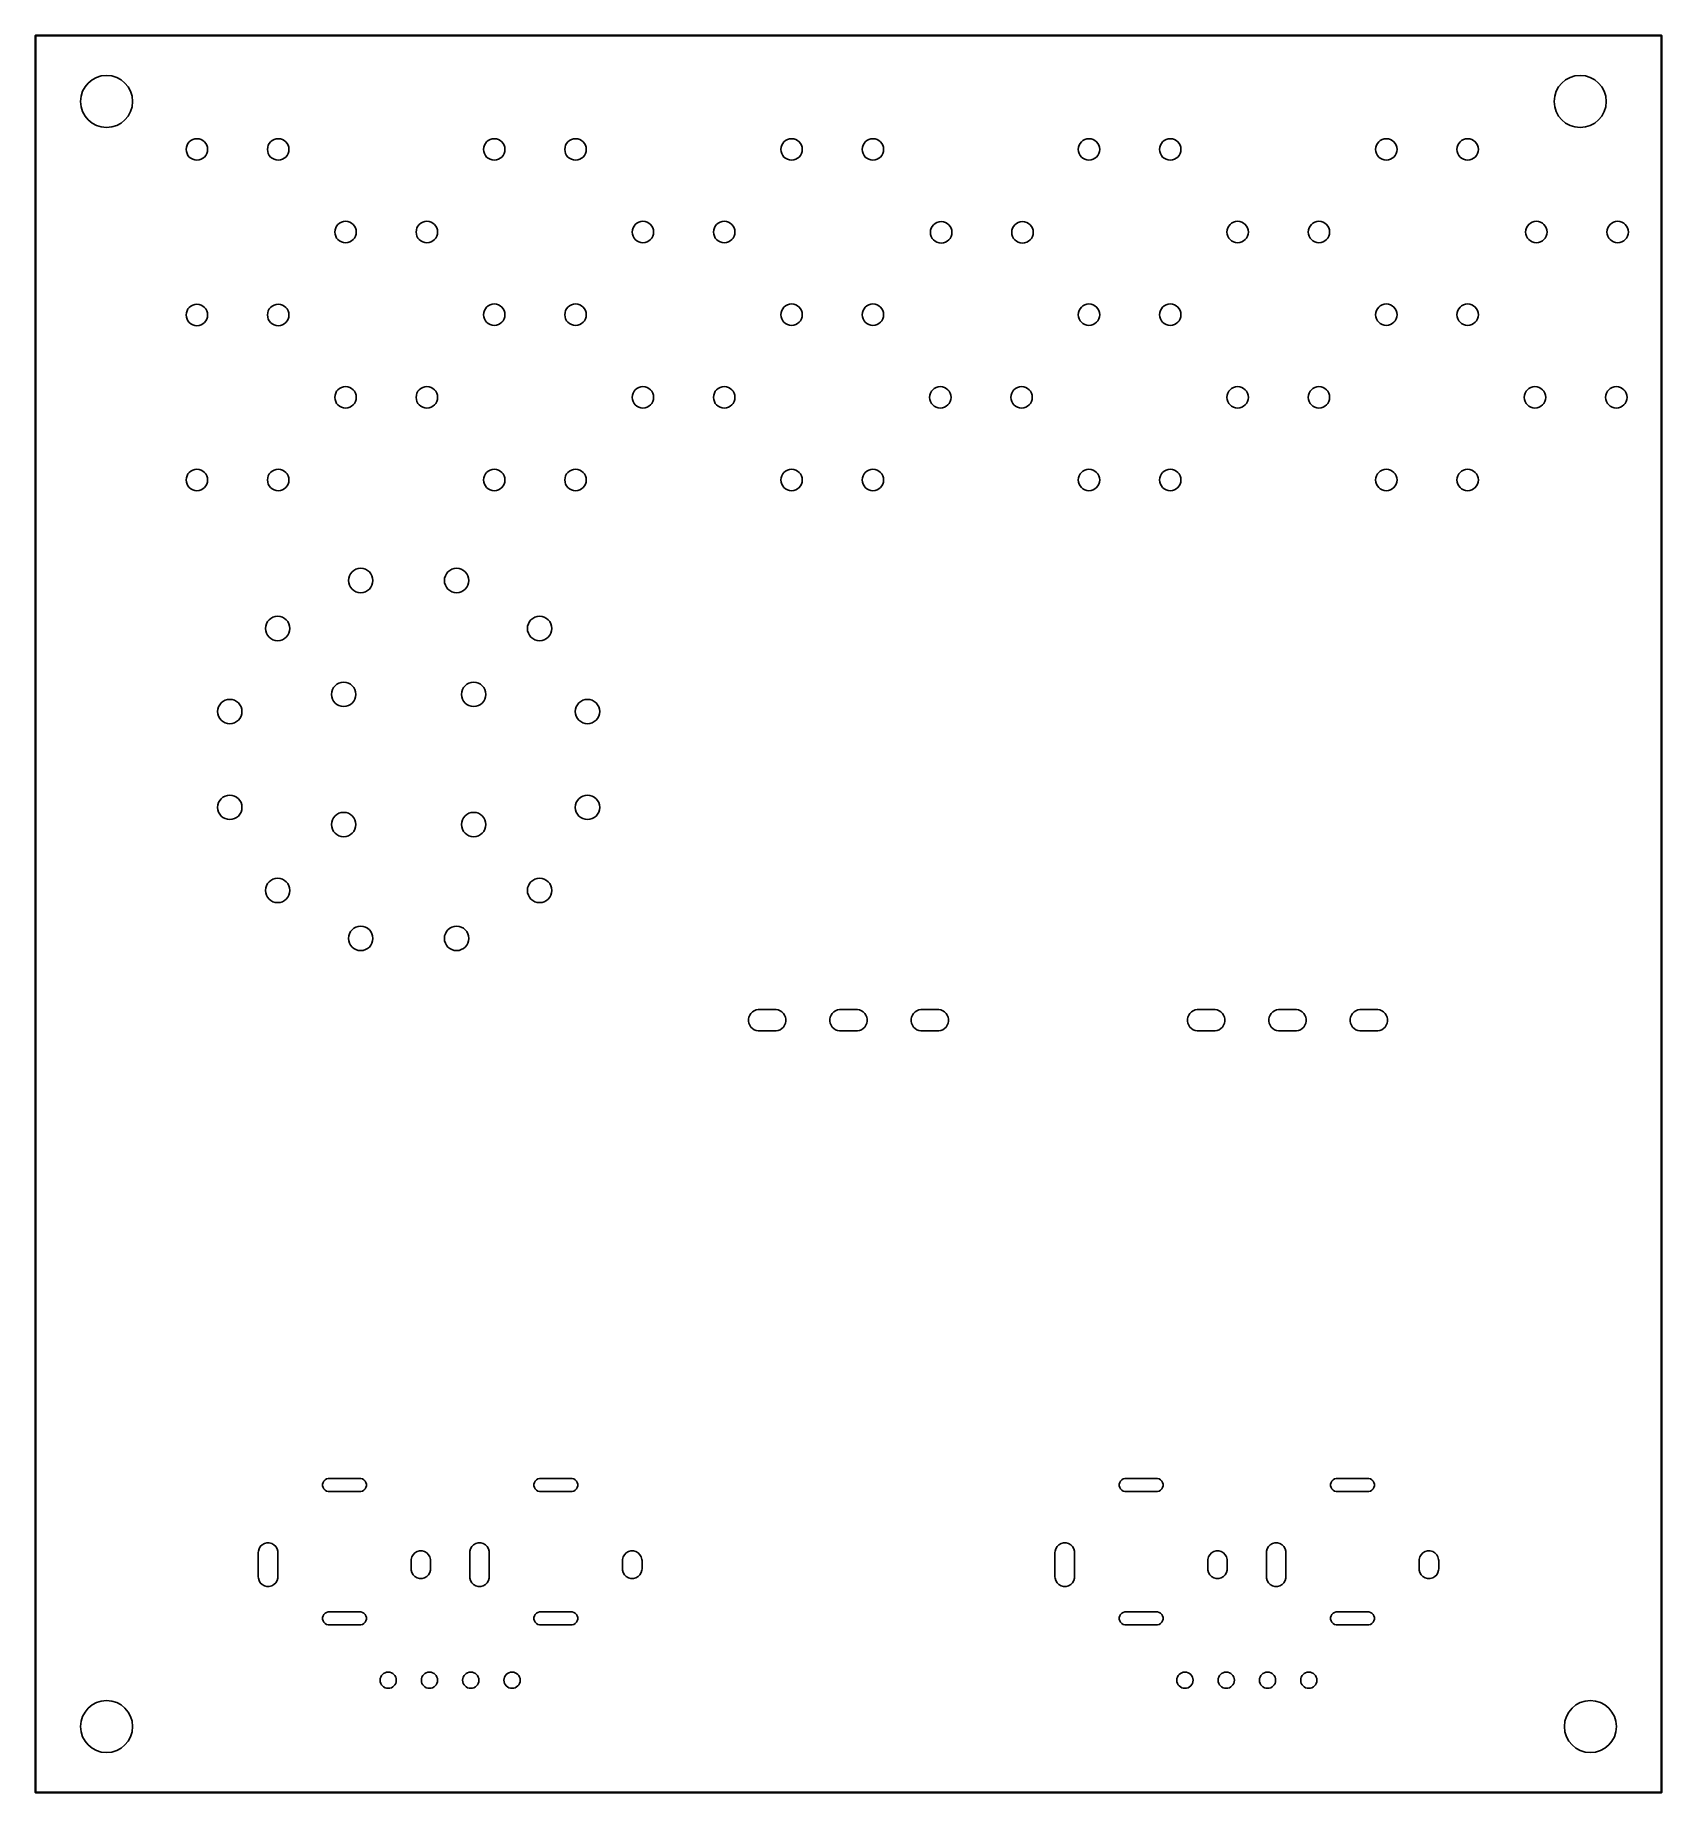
# Model space of a CAD drawing. Extents: x 0 to 3.94, y 0 to 4.25.
import ezdxf

# ---------------------------------------------------------------- set-up
doc = ezdxf.new("R2010")
doc.units = 0
doc.header["$MEASUREMENT"] = 0
doc.layers.add('BLACK', color=7, linetype='CONTINUOUS')

msp = doc.modelspace()

# ---------------------------------------------------------------- linework, layer by layer
at = {"layer": 'BLACK', "linetype": 'CONTINUOUS'}
for p, q in [((-0.001, 4.252), (-0.0009, 4.2523)), ((-0.001, 0), (-0.001, 4.252)), ((-0.0009, 4.2523), (-0.0004, 4.2529)), ((-0.0004, 4.2529), (0, 4.253)), ((0, 4.253), (3.937, 4.253)), ((0.001, 4.251), (0.001, 0.001)), ((3.936, 4.251), (0.001, 4.251)), ((3.936, 0.001), (3.936, 4.251)), ((3.937, 4.253), (3.9374, 4.2529)), ((3.9374, 4.2529), (3.9379, 4.2523)), ((3.9379, 4.2523), (3.938, 4.252)), ((3.938, 4.252), (3.938, 0)), ((1.7265, 1.8715), (1.7275, 1.8765)), ((1.7275, 1.8765), (1.7294, 1.8812)), ((1.7294, 1.8812), (1.7323, 1.8855)), ((1.7323, 1.8855), (1.7359, 1.8891)), ((1.7359, 1.8891), (1.7401, 1.8919)), ((1.7401, 1.8919), (1.7448, 1.8939)), ((1.7448, 1.8939), (1.7498, 1.8949)), ((1.7498, 1.8949), (1.7524, 1.895)), ((1.7524, 1.895), (1.7909, 1.895)), ((1.7909, 1.895), (1.7935, 1.8949)), ((1.7935, 1.8949), (1.7985, 1.8939)), ((1.7985, 1.8939), (1.8032, 1.8919)), ((1.8032, 1.8919), (1.8074, 1.8891)), ((1.8074, 1.8891), (1.811, 1.8855)), ((1.811, 1.8855), (1.8139, 1.8812)), ((1.8139, 1.8812), (1.8158, 1.8765)), ((1.8158, 1.8765), (1.8168, 1.8715)), ((1.9234, 1.8715), (1.9243, 1.8765)), ((1.9243, 1.8765), (1.9263, 1.8812)), ((1.9263, 1.8812), (1.9291, 1.8855)), ((1.9291, 1.8855), (1.9327, 1.8891)), ((1.9327, 1.8891), (1.937, 1.8919)), ((1.937, 1.8919), (1.9417, 1.8939)), ((1.9417, 1.8939), (1.9467, 1.8949)), ((1.9467, 1.8949), (1.9492, 1.895)), ((1.9492, 1.895), (1.9878, 1.895)), ((1.9878, 1.895), (1.9903, 1.8949)), ((1.9903, 1.8949), (1.9953, 1.8939)), ((1.9953, 1.8939), (2, 1.8919)), ((2, 1.8919), (2.0043, 1.8891)), ((2.0043, 1.8891), (2.0079, 1.8855)), ((2.0079, 1.8855), (2.0107, 1.8812)), ((2.0107, 1.8812), (2.0127, 1.8765)), ((2.0127, 1.8765), (2.0137, 1.8715)), ((2.1202, 1.8715), (2.1212, 1.8765)), ((2.1212, 1.8765), (2.1231, 1.8812)), ((2.1231, 1.8812), (2.126, 1.8855)), ((2.126, 1.8855), (2.1296, 1.8891)), ((2.1296, 1.8891), (2.1338, 1.8919)), ((2.1338, 1.8919), (2.1385, 1.8939)), ((2.1385, 1.8939), (2.1435, 1.8949)), ((2.1435, 1.8949), (2.1461, 1.895)), ((2.1461, 1.895), (2.1846, 1.895)), ((2.1846, 1.895), (2.1872, 1.8949)), ((2.1872, 1.8949), (2.1922, 1.8939)), ((2.1922, 1.8939), (2.1969, 1.8919)), ((2.1969, 1.8919), (2.2011, 1.8891)), ((2.2011, 1.8891), (2.2047, 1.8855)), ((2.2047, 1.8855), (2.2076, 1.8812)), ((2.2076, 1.8812), (2.2095, 1.8765)), ((2.2095, 1.8765), (2.2105, 1.8715)), ((2.7895, 1.8715), (2.7905, 1.8765)), ((2.7905, 1.8765), (2.7924, 1.8812)), ((2.7924, 1.8812), (2.7953, 1.8855)), ((2.7953, 1.8855), (2.7989, 1.8891)), ((2.7989, 1.8891), (2.8031, 1.8919)), ((2.8031, 1.8919), (2.8078, 1.8939)), ((2.8078, 1.8939), (2.8128, 1.8949)), ((2.8128, 1.8949), (2.8154, 1.895)), ((2.8154, 1.895), (2.8539, 1.895)), ((2.8539, 1.895), (2.8565, 1.8949)), ((2.8565, 1.8949), (2.8615, 1.8939)), ((2.8615, 1.8939), (2.8662, 1.8919)), ((2.8662, 1.8919), (2.8704, 1.8891)), ((2.8704, 1.8891), (2.874, 1.8855)), ((2.874, 1.8855), (2.8769, 1.8812)), ((2.8769, 1.8812), (2.8788, 1.8765)), ((2.8788, 1.8765), (2.8798, 1.8715)), ((2.9863, 1.8715), (2.9873, 1.8765)), ((2.9873, 1.8765), (2.9893, 1.8812)), ((2.9893, 1.8812), (2.9921, 1.8855)), ((2.9921, 1.8855), (2.9957, 1.8891)), ((2.9957, 1.8891), (3, 1.8919)), ((3, 1.8919), (3.0047, 1.8939)), ((3.0047, 1.8939), (3.0097, 1.8949)), ((3.0097, 1.8949), (3.0122, 1.895)), ((3.0122, 1.895), (3.0508, 1.895)), ((3.0508, 1.895), (3.0533, 1.8949)), ((3.0533, 1.8949), (3.0583, 1.8939)), ((3.0583, 1.8939), (3.063, 1.8919)), ((3.063, 1.8919), (3.0673, 1.8891)), ((3.0673, 1.8891), (3.0709, 1.8855)), ((3.0709, 1.8855), (3.0737, 1.8812)), ((3.0737, 1.8812), (3.0757, 1.8765)), ((3.0757, 1.8765), (3.0766, 1.8715)), ((3.1832, 1.8715), (3.1842, 1.8765)), ((3.1842, 1.8765), (3.1861, 1.8812)), ((3.1861, 1.8812), (3.189, 1.8855)), ((3.189, 1.8855), (3.1926, 1.8891)), ((3.1926, 1.8891), (3.1968, 1.8919)), ((3.1968, 1.8919), (3.2015, 1.8939)), ((3.2015, 1.8939), (3.2065, 1.8949)), ((3.2065, 1.8949), (3.2091, 1.895)), ((3.2091, 1.895), (3.2476, 1.895)), ((3.2476, 1.895), (3.2502, 1.8949)), ((3.2502, 1.8949), (3.2552, 1.8939)), ((3.2552, 1.8939), (3.2599, 1.8919)), ((3.2599, 1.8919), (3.2641, 1.8891)), ((3.2641, 1.8891), (3.2677, 1.8855)), ((3.2677, 1.8855), (3.2706, 1.8812)), ((3.2706, 1.8812), (3.2725, 1.8765)), ((3.2725, 1.8765), (3.2735, 1.8715)), ((1.7265, 1.8664), (1.7265, 1.8715)), ((1.7275, 1.8614), (1.7265, 1.8664)), ((1.7294, 1.8567), (1.7275, 1.8614)), ((1.7323, 1.8525), (1.7294, 1.8567)), ((1.7359, 1.8489), (1.7323, 1.8525)), ((1.7401, 1.846), (1.7359, 1.8489)), ((1.7448, 1.8441), (1.7401, 1.846)), ((1.7498, 1.8431), (1.7448, 1.8441)), ((1.7524, 1.843), (1.7498, 1.8431)), ((1.7909, 1.843), (1.7524, 1.843)), ((1.7935, 1.8431), (1.7909, 1.843)), ((1.7985, 1.8441), (1.7935, 1.8431)), ((1.8032, 1.846), (1.7985, 1.8441)), ((1.8074, 1.8489), (1.8032, 1.846)), ((1.811, 1.8525), (1.8074, 1.8489)), ((1.8139, 1.8567), (1.811, 1.8525)), ((1.8158, 1.8614), (1.8139, 1.8567)), ((1.8168, 1.8664), (1.8158, 1.8614)), ((1.8168, 1.8715), (1.8168, 1.8664)), ((1.9234, 1.8664), (1.9234, 1.8715)), ((1.9243, 1.8614), (1.9234, 1.8664)), ((1.9263, 1.8567), (1.9243, 1.8614)), ((1.9291, 1.8525), (1.9263, 1.8567)), ((1.9327, 1.8489), (1.9291, 1.8525)), ((1.937, 1.846), (1.9327, 1.8489)), ((1.9417, 1.8441), (1.937, 1.846)), ((1.9467, 1.8431), (1.9417, 1.8441)), ((1.9492, 1.843), (1.9467, 1.8431)), ((1.9878, 1.843), (1.9492, 1.843)), ((1.9903, 1.8431), (1.9878, 1.843)), ((1.9953, 1.8441), (1.9903, 1.8431)), ((2, 1.846), (1.9953, 1.8441)), ((2.0043, 1.8489), (2, 1.846)), ((2.0079, 1.8525), (2.0043, 1.8489)), ((2.0107, 1.8567), (2.0079, 1.8525)), ((2.0127, 1.8614), (2.0107, 1.8567)), ((2.0137, 1.8664), (2.0127, 1.8614)), ((2.0137, 1.8715), (2.0137, 1.8664)), ((2.1202, 1.8664), (2.1202, 1.8715)), ((2.1212, 1.8614), (2.1202, 1.8664)), ((2.1231, 1.8567), (2.1212, 1.8614)), ((2.126, 1.8525), (2.1231, 1.8567)), ((2.1296, 1.8489), (2.126, 1.8525)), ((2.1338, 1.846), (2.1296, 1.8489)), ((2.1385, 1.8441), (2.1338, 1.846)), ((2.1435, 1.8431), (2.1385, 1.8441)), ((2.1461, 1.843), (2.1435, 1.8431)), ((2.1846, 1.843), (2.1461, 1.843)), ((2.1872, 1.8431), (2.1846, 1.843)), ((2.1922, 1.8441), (2.1872, 1.8431)), ((2.1969, 1.846), (2.1922, 1.8441)), ((2.2011, 1.8489), (2.1969, 1.846)), ((2.2047, 1.8525), (2.2011, 1.8489)), ((2.2076, 1.8567), (2.2047, 1.8525)), ((2.2095, 1.8614), (2.2076, 1.8567)), ((2.2105, 1.8664), (2.2095, 1.8614)), ((2.2105, 1.8715), (2.2105, 1.8664)), ((2.7895, 1.8664), (2.7895, 1.8715)), ((2.7905, 1.8614), (2.7895, 1.8664)), ((2.7924, 1.8567), (2.7905, 1.8614)), ((2.7953, 1.8525), (2.7924, 1.8567)), ((2.7989, 1.8489), (2.7953, 1.8525)), ((2.8031, 1.846), (2.7989, 1.8489)), ((2.8078, 1.8441), (2.8031, 1.846)), ((2.8128, 1.8431), (2.8078, 1.8441)), ((2.8154, 1.843), (2.8128, 1.8431)), ((2.8539, 1.843), (2.8154, 1.843)), ((2.8565, 1.8431), (2.8539, 1.843)), ((2.8615, 1.8441), (2.8565, 1.8431)), ((2.8662, 1.846), (2.8615, 1.8441)), ((2.8704, 1.8489), (2.8662, 1.846)), ((2.874, 1.8525), (2.8704, 1.8489)), ((2.8769, 1.8567), (2.874, 1.8525)), ((2.8788, 1.8614), (2.8769, 1.8567)), ((2.8798, 1.8664), (2.8788, 1.8614)), ((2.8798, 1.8715), (2.8798, 1.8664)), ((2.9863, 1.8664), (2.9863, 1.8715)), ((2.9873, 1.8614), (2.9863, 1.8664)), ((2.9893, 1.8567), (2.9873, 1.8614)), ((2.9921, 1.8525), (2.9893, 1.8567)), ((2.9957, 1.8489), (2.9921, 1.8525)), ((3, 1.846), (2.9957, 1.8489)), ((3.0047, 1.8441), (3, 1.846)), ((3.0097, 1.8431), (3.0047, 1.8441)), ((3.0122, 1.843), (3.0097, 1.8431)), ((3.0508, 1.843), (3.0122, 1.843)), ((3.0533, 1.8431), (3.0508, 1.843)), ((3.0583, 1.8441), (3.0533, 1.8431)), ((3.063, 1.846), (3.0583, 1.8441)), ((3.0673, 1.8489), (3.063, 1.846)), ((3.0709, 1.8525), (3.0673, 1.8489)), ((3.0737, 1.8567), (3.0709, 1.8525)), ((3.0757, 1.8614), (3.0737, 1.8567)), ((3.0766, 1.8664), (3.0757, 1.8614)), ((3.0766, 1.8715), (3.0766, 1.8664)), ((3.1832, 1.8664), (3.1832, 1.8715)), ((3.1842, 1.8614), (3.1832, 1.8664)), ((3.1861, 1.8567), (3.1842, 1.8614)), ((3.189, 1.8525), (3.1861, 1.8567)), ((3.1926, 1.8489), (3.189, 1.8525)), ((3.1968, 1.846), (3.1926, 1.8489)), ((3.2015, 1.8441), (3.1968, 1.846)), ((3.2065, 1.8431), (3.2015, 1.8441)), ((3.2091, 1.843), (3.2065, 1.8431)), ((3.2476, 1.843), (3.2091, 1.843)), ((3.2502, 1.8431), (3.2476, 1.843)), ((3.2552, 1.8441), (3.2502, 1.8431)), ((3.2599, 1.846), (3.2552, 1.8441)), ((3.2641, 1.8489), (3.2599, 1.846)), ((3.2677, 1.8525), (3.2641, 1.8489)), ((3.2706, 1.8567), (3.2677, 1.8525)), ((3.2725, 1.8614), (3.2706, 1.8567)), ((3.2735, 1.8664), (3.2725, 1.8614)), ((3.2735, 1.8715), (3.2735, 1.8664)), ((0.695, 0.7461), (0.6961, 0.7501)), ((0.695, 0.742), (0.695, 0.7461)), ((0.6961, 0.7381), (0.695, 0.742)), ((0.6961, 0.7501), (0.6981, 0.7537)), ((0.6981, 0.7345), (0.6961, 0.7381)), ((0.6981, 0.7537), (0.701, 0.7566)), ((0.701, 0.7316), (0.6981, 0.7345)), ((0.701, 0.7566), (0.7046, 0.7586)), ((0.7046, 0.7295), (0.701, 0.7316)), ((0.7046, 0.7586), (0.7086, 0.7597)), ((0.7086, 0.7285), (0.7046, 0.7295)), ((0.7086, 0.7597), (0.7106, 0.7598)), ((0.7106, 0.7283), (0.7086, 0.7285)), ((0.7106, 0.7598), (0.7854, 0.7598)), ((0.7854, 0.7283), (0.7106, 0.7283)), ((0.7854, 0.7598), (0.7875, 0.7597)), ((0.7875, 0.7285), (0.7854, 0.7283)), ((0.7875, 0.7597), (0.7915, 0.7586)), ((0.7915, 0.7295), (0.7875, 0.7285)), ((0.7915, 0.7586), (0.795, 0.7566)), ((0.795, 0.7316), (0.7915, 0.7295)), ((0.795, 0.7566), (0.7979, 0.7537)), ((0.7979, 0.7345), (0.795, 0.7316)), ((0.7979, 0.7537), (0.8, 0.7501)), ((0.8, 0.7381), (0.7979, 0.7345)), ((0.8, 0.7501), (0.801, 0.7461)), ((0.801, 0.742), (0.8, 0.7381)), ((0.801, 0.7461), (0.801, 0.742)), ((1.2068, 0.7461), (1.2079, 0.7501)), ((1.2068, 0.742), (1.2068, 0.7461)), ((1.2079, 0.7381), (1.2068, 0.742)), ((1.2079, 0.7501), (1.2099, 0.7537)), ((1.2099, 0.7345), (1.2079, 0.7381)), ((1.2099, 0.7537), (1.2129, 0.7566)), ((1.2129, 0.7316), (1.2099, 0.7345)), ((1.2129, 0.7566), (1.2164, 0.7586)), ((1.2164, 0.7295), (1.2129, 0.7316)), ((1.2164, 0.7586), (1.2204, 0.7597)), ((1.2204, 0.7285), (1.2164, 0.7295)), ((1.2204, 0.7597), (1.2224, 0.7598)), ((1.2224, 0.7283), (1.2204, 0.7285)), ((1.2224, 0.7598), (1.2972, 0.7598)), ((1.2972, 0.7283), (1.2224, 0.7283)), ((1.2972, 0.7598), (1.2993, 0.7597)), ((1.2993, 0.7285), (1.2972, 0.7283)), ((1.2993, 0.7597), (1.3033, 0.7586)), ((1.3033, 0.7295), (1.2993, 0.7285)), ((1.3033, 0.7586), (1.3068, 0.7566)), ((1.3068, 0.7316), (1.3033, 0.7295)), ((1.3068, 0.7566), (1.3097, 0.7537)), ((1.3097, 0.7345), (1.3068, 0.7316)), ((1.3097, 0.7537), (1.3118, 0.7501)), ((1.3118, 0.7381), (1.3097, 0.7345)), ((1.3118, 0.7501), (1.3129, 0.7461)), ((1.3129, 0.742), (1.3118, 0.7381)), ((1.3129, 0.7461), (1.3129, 0.742)), ((2.6242, 0.7461), (2.6252, 0.7501)), ((2.6242, 0.742), (2.6242, 0.7461)), ((2.6252, 0.7381), (2.6242, 0.742)), ((2.6252, 0.7501), (2.6273, 0.7537)), ((2.6273, 0.7345), (2.6252, 0.7381)), ((2.6273, 0.7537), (2.6302, 0.7566)), ((2.6302, 0.7316), (2.6273, 0.7345)), ((2.6302, 0.7566), (2.6337, 0.7586)), ((2.6337, 0.7295), (2.6302, 0.7316)), ((2.6337, 0.7586), (2.6377, 0.7597)), ((2.6377, 0.7285), (2.6337, 0.7295)), ((2.6377, 0.7597), (2.6398, 0.7598)), ((2.6398, 0.7283), (2.6377, 0.7285)), ((2.6398, 0.7598), (2.7146, 0.7598)), ((2.7146, 0.7283), (2.6398, 0.7283)), ((2.7146, 0.7598), (2.7166, 0.7597)), ((2.7166, 0.7285), (2.7146, 0.7283)), ((2.7166, 0.7597), (2.7206, 0.7586)), ((2.7206, 0.7295), (2.7166, 0.7285)), ((2.7206, 0.7586), (2.7242, 0.7566)), ((2.7242, 0.7316), (2.7206, 0.7295)), ((2.7242, 0.7566), (2.7271, 0.7537)), ((2.7271, 0.7345), (2.7242, 0.7316)), ((2.7271, 0.7537), (2.7291, 0.7501)), ((2.7291, 0.7381), (2.7271, 0.7345)), ((2.7291, 0.7501), (2.7302, 0.7461)), ((2.7302, 0.742), (2.7291, 0.7381)), ((2.7302, 0.7461), (2.7302, 0.742)), ((3.136, 0.7461), (3.137, 0.7501)), ((3.136, 0.742), (3.136, 0.7461)), ((3.137, 0.7381), (3.136, 0.742)), ((3.137, 0.7501), (3.1391, 0.7537)), ((3.1391, 0.7345), (3.137, 0.7381)), ((3.1391, 0.7537), (3.142, 0.7566)), ((3.142, 0.7316), (3.1391, 0.7345)), ((3.142, 0.7566), (3.1455, 0.7586)), ((3.1455, 0.7295), (3.142, 0.7316)), ((3.1455, 0.7586), (3.1495, 0.7597)), ((3.1495, 0.7285), (3.1455, 0.7295)), ((3.1495, 0.7597), (3.1516, 0.7598)), ((3.1516, 0.7283), (3.1495, 0.7285)), ((3.1516, 0.7598), (3.2264, 0.7598)), ((3.2264, 0.7283), (3.1516, 0.7283)), ((3.2264, 0.7598), (3.2284, 0.7597)), ((3.2284, 0.7285), (3.2264, 0.7283)), ((3.2284, 0.7597), (3.2324, 0.7586)), ((3.2324, 0.7295), (3.2284, 0.7285)), ((3.2324, 0.7586), (3.236, 0.7566)), ((3.236, 0.7316), (3.2324, 0.7295)), ((3.236, 0.7566), (3.2389, 0.7537)), ((3.2389, 0.7345), (3.236, 0.7316)), ((3.2389, 0.7537), (3.2409, 0.7501)), ((3.2409, 0.7381), (3.2389, 0.7345)), ((3.2409, 0.7501), (3.242, 0.7461)), ((3.242, 0.742), (3.2409, 0.7381)), ((3.242, 0.7461), (3.242, 0.742)), ((0.5443, 0.5951), (0.5486, 0.5994)), ((0.5486, 0.5994), (0.554, 0.6025)), ((0.554, 0.6025), (0.5599, 0.6041)), ((0.5599, 0.6041), (0.5661, 0.6041)), ((0.5661, 0.6041), (0.572, 0.6025)), ((0.572, 0.6025), (0.5774, 0.5994)), ((0.5774, 0.5994), (0.5817, 0.5951)), ((1.0561, 0.5951), (1.0604, 0.5994)), ((1.0604, 0.5994), (1.0658, 0.6025)), ((1.0658, 0.6025), (1.0717, 0.6041)), ((1.0717, 0.6041), (1.0779, 0.6041)), ((1.0779, 0.6041), (1.0838, 0.6025)), ((1.0838, 0.6025), (1.0892, 0.5994)), ((1.0892, 0.5994), (1.0935, 0.5951)), ((2.4734, 0.5951), (2.4777, 0.5994)), ((2.4777, 0.5994), (2.4831, 0.6025)), ((2.4831, 0.6025), (2.489, 0.6041)), ((2.489, 0.6041), (2.4952, 0.6041)), ((2.4952, 0.6041), (2.5012, 0.6025)), ((2.5012, 0.6025), (2.5065, 0.5994)), ((2.5065, 0.5994), (2.5109, 0.5951)), ((2.9852, 0.5951), (2.9896, 0.5994)), ((2.9896, 0.5994), (2.9949, 0.6025)), ((2.9949, 0.6025), (3.0009, 0.6041)), ((3.0009, 0.6041), (3.007, 0.6041)), ((3.007, 0.6041), (3.013, 0.6025)), ((3.013, 0.6025), (3.0183, 0.5994)), ((3.0183, 0.5994), (3.0227, 0.5951)), ((0.5394, 0.5807), (0.5396, 0.5838)), ((0.5394, 0.5217), (0.5394, 0.5807)), ((0.5396, 0.5838), (0.5412, 0.5897)), ((0.5412, 0.5897), (0.5443, 0.5951)), ((0.5817, 0.5951), (0.5848, 0.5897)), ((0.5848, 0.5897), (0.5864, 0.5838)), ((0.5864, 0.5838), (0.5866, 0.5807)), ((0.5866, 0.5807), (0.5866, 0.5217)), ((0.9094, 0.561), (0.9097, 0.5641)), ((0.9094, 0.5413), (0.9094, 0.561)), ((0.9097, 0.5641), (0.9112, 0.5701)), ((0.9112, 0.5701), (0.9143, 0.5754)), ((0.9143, 0.5754), (0.9187, 0.5798)), ((0.9187, 0.5798), (0.924, 0.5828)), ((0.924, 0.5828), (0.93, 0.5844)), ((0.93, 0.5844), (0.9362, 0.5844)), ((0.9362, 0.5844), (0.9421, 0.5828)), ((0.9421, 0.5828), (0.9475, 0.5798)), ((0.9475, 0.5798), (0.9518, 0.5754)), ((0.9518, 0.5754), (0.9549, 0.5701)), ((0.9549, 0.5701), (0.9565, 0.5641)), ((0.9565, 0.5641), (0.9567, 0.561)), ((0.9567, 0.561), (0.9567, 0.5413)), ((1.0512, 0.5807), (1.0514, 0.5838)), ((1.0512, 0.5217), (1.0512, 0.5807)), ((1.0514, 0.5838), (1.053, 0.5897)), ((1.053, 0.5897), (1.0561, 0.5951)), ((1.0935, 0.5951), (1.0966, 0.5897)), ((1.0966, 0.5897), (1.0982, 0.5838)), ((1.0982, 0.5838), (1.0984, 0.5807)), ((1.0984, 0.5807), (1.0984, 0.5217)), ((1.4213, 0.561), (1.4215, 0.5641)), ((1.4213, 0.5413), (1.4213, 0.561)), ((1.4215, 0.5641), (1.4231, 0.5701)), ((1.4231, 0.5701), (1.4261, 0.5754)), ((1.4261, 0.5754), (1.4305, 0.5798)), ((1.4305, 0.5798), (1.4358, 0.5828)), ((1.4358, 0.5828), (1.4418, 0.5844)), ((1.4418, 0.5844), (1.448, 0.5844)), ((1.448, 0.5844), (1.4539, 0.5828)), ((1.4539, 0.5828), (1.4593, 0.5798)), ((1.4593, 0.5798), (1.4636, 0.5754)), ((1.4636, 0.5754), (1.4667, 0.5701)), ((1.4667, 0.5701), (1.4683, 0.5641)), ((1.4683, 0.5641), (1.4685, 0.561)), ((1.4685, 0.561), (1.4685, 0.5413)), ((2.4685, 0.5807), (2.4687, 0.5838)), ((2.4685, 0.5217), (2.4685, 0.5807)), ((2.4687, 0.5838), (2.4703, 0.5897)), ((2.4703, 0.5897), (2.4734, 0.5951)), ((2.5109, 0.5951), (2.5139, 0.5897)), ((2.5139, 0.5897), (2.5155, 0.5838)), ((2.5155, 0.5838), (2.5157, 0.5807)), ((2.5157, 0.5807), (2.5157, 0.5217)), ((2.8386, 0.561), (2.8388, 0.5641)), ((2.8386, 0.5413), (2.8386, 0.561)), ((2.8388, 0.5641), (2.8404, 0.5701)), ((2.8404, 0.5701), (2.8435, 0.5754)), ((2.8435, 0.5754), (2.8478, 0.5798)), ((2.8478, 0.5798), (2.8532, 0.5828)), ((2.8532, 0.5828), (2.8591, 0.5844)), ((2.8591, 0.5844), (2.8653, 0.5844)), ((2.8653, 0.5844), (2.8712, 0.5828)), ((2.8712, 0.5828), (2.8766, 0.5798)), ((2.8766, 0.5798), (2.8809, 0.5754)), ((2.8809, 0.5754), (2.884, 0.5701)), ((2.884, 0.5701), (2.8856, 0.5641)), ((2.8856, 0.5641), (2.8858, 0.561)), ((2.8858, 0.561), (2.8858, 0.5413)), ((2.9803, 0.5807), (2.9805, 0.5838)), ((2.9803, 0.5217), (2.9803, 0.5807)), ((2.9805, 0.5838), (2.9821, 0.5897)), ((2.9821, 0.5897), (2.9852, 0.5951)), ((3.0227, 0.5951), (3.0258, 0.5897)), ((3.0258, 0.5897), (3.0274, 0.5838)), ((3.0274, 0.5838), (3.0276, 0.5807)), ((3.0276, 0.5807), (3.0276, 0.5217)), ((3.3504, 0.561), (3.3506, 0.5641)), ((3.3504, 0.5413), (3.3504, 0.561)), ((3.3506, 0.5641), (3.3522, 0.5701)), ((3.3522, 0.5701), (3.3553, 0.5754)), ((3.3553, 0.5754), (3.3596, 0.5798)), ((3.3596, 0.5798), (3.365, 0.5828)), ((3.365, 0.5828), (3.3709, 0.5844)), ((3.3709, 0.5844), (3.3771, 0.5844)), ((3.3771, 0.5844), (3.3831, 0.5828)), ((3.3831, 0.5828), (3.3884, 0.5798)), ((3.3884, 0.5798), (3.3928, 0.5754)), ((3.3928, 0.5754), (3.3958, 0.5701)), ((3.3958, 0.5701), (3.3974, 0.5641)), ((3.3974, 0.5641), (3.3976, 0.561)), ((3.3976, 0.561), (3.3976, 0.5413)), ((0.5396, 0.5186), (0.5394, 0.5217)), ((0.5412, 0.5126), (0.5396, 0.5186)), ((0.5443, 0.5073), (0.5412, 0.5126)), ((0.5848, 0.5126), (0.5817, 0.5073)), ((0.5864, 0.5186), (0.5848, 0.5126)), ((0.5866, 0.5217), (0.5864, 0.5186)), ((0.9097, 0.5383), (0.9094, 0.5413)), ((0.9112, 0.5323), (0.9097, 0.5383)), ((0.9143, 0.527), (0.9112, 0.5323)), ((0.9187, 0.5226), (0.9143, 0.527)), ((0.924, 0.5195), (0.9187, 0.5226)), ((0.93, 0.5179), (0.924, 0.5195)), ((0.9362, 0.5179), (0.93, 0.5179)), ((0.9421, 0.5195), (0.9362, 0.5179)), ((0.9475, 0.5226), (0.9421, 0.5195)), ((0.9518, 0.527), (0.9475, 0.5226)), ((0.9549, 0.5323), (0.9518, 0.527)), ((0.9565, 0.5383), (0.9549, 0.5323)), ((0.9567, 0.5413), (0.9565, 0.5383)), ((1.0514, 0.5186), (1.0512, 0.5217)), ((1.053, 0.5126), (1.0514, 0.5186)), ((1.0561, 0.5073), (1.053, 0.5126)), ((1.0966, 0.5126), (1.0935, 0.5073)), ((1.0982, 0.5186), (1.0966, 0.5126)), ((1.0984, 0.5217), (1.0982, 0.5186)), ((1.4215, 0.5383), (1.4213, 0.5413)), ((1.4231, 0.5323), (1.4215, 0.5383)), ((1.4261, 0.527), (1.4231, 0.5323)), ((1.4305, 0.5226), (1.4261, 0.527)), ((1.4358, 0.5195), (1.4305, 0.5226)), ((1.4418, 0.5179), (1.4358, 0.5195)), ((1.448, 0.5179), (1.4418, 0.5179)), ((1.4539, 0.5195), (1.448, 0.5179)), ((1.4593, 0.5226), (1.4539, 0.5195)), ((1.4636, 0.527), (1.4593, 0.5226)), ((1.4667, 0.5323), (1.4636, 0.527)), ((1.4683, 0.5383), (1.4667, 0.5323)), ((1.4685, 0.5413), (1.4683, 0.5383)), ((2.4687, 0.5186), (2.4685, 0.5217)), ((2.4703, 0.5126), (2.4687, 0.5186)), ((2.4734, 0.5073), (2.4703, 0.5126)), ((2.5139, 0.5126), (2.5109, 0.5073)), ((2.5155, 0.5186), (2.5139, 0.5126)), ((2.5157, 0.5217), (2.5155, 0.5186)), ((2.8388, 0.5383), (2.8386, 0.5413)), ((2.8404, 0.5323), (2.8388, 0.5383)), ((2.8435, 0.527), (2.8404, 0.5323)), ((2.8478, 0.5226), (2.8435, 0.527)), ((2.8532, 0.5195), (2.8478, 0.5226)), ((2.8591, 0.5179), (2.8532, 0.5195)), ((2.8653, 0.5179), (2.8591, 0.5179)), ((2.8712, 0.5195), (2.8653, 0.5179)), ((2.8766, 0.5226), (2.8712, 0.5195)), ((2.8809, 0.527), (2.8766, 0.5226)), ((2.884, 0.5323), (2.8809, 0.527)), ((2.8856, 0.5383), (2.884, 0.5323)), ((2.8858, 0.5413), (2.8856, 0.5383)), ((2.9805, 0.5186), (2.9803, 0.5217)), ((2.9821, 0.5126), (2.9805, 0.5186)), ((2.9852, 0.5073), (2.9821, 0.5126)), ((3.0258, 0.5126), (3.0227, 0.5073)), ((3.0274, 0.5186), (3.0258, 0.5126)), ((3.0276, 0.5217), (3.0274, 0.5186)), ((3.3506, 0.5383), (3.3504, 0.5413)), ((3.3522, 0.5323), (3.3506, 0.5383)), ((3.3553, 0.527), (3.3522, 0.5323)), ((3.3596, 0.5226), (3.3553, 0.527)), ((3.365, 0.5195), (3.3596, 0.5226)), ((3.3709, 0.5179), (3.365, 0.5195)), ((3.3771, 0.5179), (3.3709, 0.5179)), ((3.3831, 0.5195), (3.3771, 0.5179)), ((3.3884, 0.5226), (3.3831, 0.5195)), ((3.3928, 0.527), (3.3884, 0.5226)), ((3.3958, 0.5323), (3.3928, 0.527)), ((3.3974, 0.5383), (3.3958, 0.5323)), ((3.3976, 0.5413), (3.3974, 0.5383)), ((0.5486, 0.5029), (0.5443, 0.5073)), ((0.554, 0.4998), (0.5486, 0.5029)), ((0.5599, 0.4982), (0.554, 0.4998)), ((0.5661, 0.4982), (0.5599, 0.4982)), ((0.572, 0.4998), (0.5661, 0.4982)), ((0.5774, 0.5029), (0.572, 0.4998)), ((0.5817, 0.5073), (0.5774, 0.5029)), ((1.0604, 0.5029), (1.0561, 0.5073)), ((1.0658, 0.4998), (1.0604, 0.5029)), ((1.0717, 0.4982), (1.0658, 0.4998)), ((1.0779, 0.4982), (1.0717, 0.4982)), ((1.0838, 0.4998), (1.0779, 0.4982)), ((1.0892, 0.5029), (1.0838, 0.4998)), ((1.0935, 0.5073), (1.0892, 0.5029)), ((2.4777, 0.5029), (2.4734, 0.5073)), ((2.4831, 0.4998), (2.4777, 0.5029)), ((2.489, 0.4982), (2.4831, 0.4998)), ((2.4952, 0.4982), (2.489, 0.4982)), ((2.5012, 0.4998), (2.4952, 0.4982)), ((2.5065, 0.5029), (2.5012, 0.4998)), ((2.5109, 0.5073), (2.5065, 0.5029)), ((2.9896, 0.5029), (2.9852, 0.5073)), ((2.9949, 0.4998), (2.9896, 0.5029)), ((3.0009, 0.4982), (2.9949, 0.4998)), ((3.007, 0.4982), (3.0009, 0.4982)), ((3.013, 0.4998), (3.007, 0.4982)), ((3.0183, 0.5029), (3.013, 0.4998)), ((3.0227, 0.5073), (3.0183, 0.5029)), ((0.695, 0.4233), (0.6961, 0.4273)), ((0.6961, 0.4273), (0.6981, 0.4308)), ((0.6981, 0.4308), (0.701, 0.4338)), ((0.701, 0.4338), (0.7046, 0.4358)), ((0.7046, 0.4358), (0.7086, 0.4369)), ((0.7086, 0.4369), (0.7106, 0.437)), ((0.7106, 0.437), (0.7854, 0.437)), ((0.7854, 0.437), (0.7875, 0.4369)), ((0.7875, 0.4369), (0.7915, 0.4358)), ((0.7915, 0.4358), (0.795, 0.4338)), ((0.795, 0.4338), (0.7979, 0.4308)), ((0.7979, 0.4308), (0.8, 0.4273)), ((0.8, 0.4273), (0.801, 0.4233)), ((1.2068, 0.4233), (1.2079, 0.4273)), ((1.2079, 0.4273), (1.2099, 0.4308)), ((1.2099, 0.4308), (1.2129, 0.4338)), ((1.2129, 0.4338), (1.2164, 0.4358)), ((1.2164, 0.4358), (1.2204, 0.4369)), ((1.2204, 0.4369), (1.2224, 0.437)), ((1.2224, 0.437), (1.2972, 0.437)), ((1.2972, 0.437), (1.2993, 0.4369)), ((1.2993, 0.4369), (1.3033, 0.4358)), ((1.3033, 0.4358), (1.3068, 0.4338)), ((1.3068, 0.4338), (1.3097, 0.4308)), ((1.3097, 0.4308), (1.3118, 0.4273)), ((1.3118, 0.4273), (1.3129, 0.4233)), ((2.6242, 0.4233), (2.6252, 0.4273)), ((2.6252, 0.4273), (2.6273, 0.4308)), ((2.6273, 0.4308), (2.6302, 0.4338)), ((2.6302, 0.4338), (2.6337, 0.4358)), ((2.6337, 0.4358), (2.6377, 0.4369)), ((2.6377, 0.4369), (2.6398, 0.437)), ((2.6398, 0.437), (2.7146, 0.437)), ((2.7146, 0.437), (2.7166, 0.4369)), ((2.7166, 0.4369), (2.7206, 0.4358)), ((2.7206, 0.4358), (2.7242, 0.4338)), ((2.7242, 0.4338), (2.7271, 0.4308)), ((2.7271, 0.4308), (2.7291, 0.4273)), ((2.7291, 0.4273), (2.7302, 0.4233)), ((3.136, 0.4233), (3.137, 0.4273)), ((3.137, 0.4273), (3.1391, 0.4308)), ((3.1391, 0.4308), (3.142, 0.4338)), ((3.142, 0.4338), (3.1455, 0.4358)), ((3.1455, 0.4358), (3.1495, 0.4369)), ((3.1495, 0.4369), (3.1516, 0.437)), ((3.1516, 0.437), (3.2264, 0.437)), ((3.2264, 0.437), (3.2284, 0.4369)), ((3.2284, 0.4369), (3.2324, 0.4358)), ((3.2324, 0.4358), (3.236, 0.4338)), ((3.236, 0.4338), (3.2389, 0.4308)), ((3.2389, 0.4308), (3.2409, 0.4273)), ((3.2409, 0.4273), (3.242, 0.4233)), ((0.695, 0.4192), (0.695, 0.4233)), ((0.6961, 0.4152), (0.695, 0.4192)), ((0.6981, 0.4117), (0.6961, 0.4152)), ((0.701, 0.4088), (0.6981, 0.4117)), ((0.7046, 0.4067), (0.701, 0.4088)), ((0.7086, 0.4056), (0.7046, 0.4067)), ((0.7106, 0.4055), (0.7086, 0.4056)), ((0.7854, 0.4055), (0.7106, 0.4055)), ((0.7875, 0.4056), (0.7854, 0.4055)), ((0.7915, 0.4067), (0.7875, 0.4056)), ((0.795, 0.4088), (0.7915, 0.4067)), ((0.7979, 0.4117), (0.795, 0.4088)), ((0.8, 0.4152), (0.7979, 0.4117)), ((0.801, 0.4192), (0.8, 0.4152)), ((0.801, 0.4233), (0.801, 0.4192)), ((1.2068, 0.4192), (1.2068, 0.4233)), ((1.2079, 0.4152), (1.2068, 0.4192)), ((1.2099, 0.4117), (1.2079, 0.4152)), ((1.2129, 0.4088), (1.2099, 0.4117)), ((1.2164, 0.4067), (1.2129, 0.4088)), ((1.2204, 0.4056), (1.2164, 0.4067)), ((1.2224, 0.4055), (1.2204, 0.4056)), ((1.2972, 0.4055), (1.2224, 0.4055)), ((1.2993, 0.4056), (1.2972, 0.4055)), ((1.3033, 0.4067), (1.2993, 0.4056)), ((1.3068, 0.4088), (1.3033, 0.4067)), ((1.3097, 0.4117), (1.3068, 0.4088)), ((1.3118, 0.4152), (1.3097, 0.4117)), ((1.3129, 0.4192), (1.3118, 0.4152)), ((1.3129, 0.4233), (1.3129, 0.4192)), ((2.6242, 0.4192), (2.6242, 0.4233)), ((2.6252, 0.4152), (2.6242, 0.4192)), ((2.6273, 0.4117), (2.6252, 0.4152)), ((2.6302, 0.4088), (2.6273, 0.4117)), ((2.6337, 0.4067), (2.6302, 0.4088)), ((2.6377, 0.4056), (2.6337, 0.4067)), ((2.6398, 0.4055), (2.6377, 0.4056)), ((2.7146, 0.4055), (2.6398, 0.4055)), ((2.7166, 0.4056), (2.7146, 0.4055)), ((2.7206, 0.4067), (2.7166, 0.4056)), ((2.7242, 0.4088), (2.7206, 0.4067)), ((2.7271, 0.4117), (2.7242, 0.4088)), ((2.7291, 0.4152), (2.7271, 0.4117)), ((2.7302, 0.4192), (2.7291, 0.4152)), ((2.7302, 0.4233), (2.7302, 0.4192)), ((3.136, 0.4192), (3.136, 0.4233)), ((3.137, 0.4152), (3.136, 0.4192)), ((3.1391, 0.4117), (3.137, 0.4152)), ((3.142, 0.4088), (3.1391, 0.4117)), ((3.1455, 0.4067), (3.142, 0.4088)), ((3.1495, 0.4056), (3.1455, 0.4067)), ((3.1516, 0.4055), (3.1495, 0.4056)), ((3.2264, 0.4055), (3.1516, 0.4055)), ((3.2284, 0.4056), (3.2264, 0.4055)), ((3.2324, 0.4067), (3.2284, 0.4056)), ((3.236, 0.4088), (3.2324, 0.4067)), ((3.2389, 0.4117), (3.236, 0.4088)), ((3.2409, 0.4152), (3.2389, 0.4117)), ((3.242, 0.4192), (3.2409, 0.4152)), ((3.242, 0.4233), (3.242, 0.4192)), ((-0.0009, -0.0004), (-0.001, 0)), ((0.001, 0.001), (3.936, 0.001)), ((3.938, 0), (3.9379, -0.0004)), ((-0.0004, -0.0009), (-0.0009, -0.0004)), ((0, -0.001), (-0.0004, -0.0009)), ((3.937, -0.001), (0, -0.001)), ((3.9374, -0.0009), (3.937, -0.001)), ((3.9379, -0.0004), (3.9374, -0.0009))]:
    msp.add_line(p, q, dxfattribs=at)
at = {"layer": 'BLACK'}
for centre, radius in [((0.172, 4.0925), 0.063), ((3.7402, 4.0925), 0.063), ((0.3907, 3.9764), 0.026), ((0.5876, 3.9764), 0.026), ((1.1107, 3.9764), 0.026), ((1.3076, 3.9764), 0.026), ((1.8307, 3.9764), 0.026), ((2.0276, 3.9764), 0.026), ((2.5507, 3.9764), 0.026), ((2.7476, 3.9764), 0.026), ((3.2707, 3.9764), 0.026), ((3.4676, 3.9764), 0.026), ((0.7507, 3.7764), 0.026), ((0.9476, 3.7764), 0.026), ((1.4707, 3.7764), 0.026), ((1.6676, 3.7764), 0.026), ((2.1929, 3.7756), 0.026), ((2.3898, 3.7756), 0.026), ((2.9107, 3.7764), 0.026), ((3.1076, 3.7764), 0.026), ((3.6341, 3.7764), 0.026), ((3.831, 3.7764), 0.026), ((0.3907, 3.5757), 0.026), ((0.5876, 3.5757), 0.026), ((1.1107, 3.5764), 0.026), ((1.3076, 3.5764), 0.026), ((1.8307, 3.5764), 0.026), ((2.0276, 3.5764), 0.026), ((2.5507, 3.5764), 0.026), ((2.7476, 3.5764), 0.026), ((3.2707, 3.5764), 0.026), ((3.4676, 3.5764), 0.026), ((0.7507, 3.3764), 0.026), ((0.9476, 3.3764), 0.026), ((1.4707, 3.3764), 0.026), ((1.6676, 3.3764), 0.026), ((2.1907, 3.3764), 0.026), ((2.3876, 3.3764), 0.026), ((2.9107, 3.3764), 0.026), ((3.1076, 3.3764), 0.026), ((3.6307, 3.3764), 0.026), ((3.8276, 3.3764), 0.026), ((0.3907, 3.1764), 0.026), ((0.5876, 3.1764), 0.026), ((1.1107, 3.1764), 0.026), ((1.3076, 3.1764), 0.026), ((1.8307, 3.1764), 0.026), ((2.0276, 3.1764), 0.026), ((2.5507, 3.1764), 0.026), ((2.7476, 3.1764), 0.026), ((3.2707, 3.1764), 0.026), ((3.4676, 3.1764), 0.026), ((0.7874, 2.9331), 0.0295), ((1.0195, 2.9331), 0.0295), ((0.5864, 2.817), 0.0295), ((1.2205, 2.817), 0.0295), ((0.746, 2.6575), 0.0295), ((1.0609, 2.6575), 0.0295), ((0.4704, 2.616), 0.0295), ((1.3365, 2.616), 0.0295), ((0.4704, 2.384), 0.0295), ((1.3365, 2.384), 0.0295), ((0.746, 2.3425), 0.0295), ((1.0609, 2.3425), 0.0295), ((0.5864, 2.183), 0.0295), ((1.2205, 2.183), 0.0295), ((0.7874, 2.0669), 0.0295), ((1.0195, 2.0669), 0.0295), ((0.8539, 0.2717), 0.0197), ((0.9539, 0.2717), 0.0197), ((1.0539, 0.2717), 0.0197), ((1.1539, 0.2717), 0.0197), ((2.7831, 0.2717), 0.0197), ((2.8831, 0.2717), 0.0197), ((2.9831, 0.2717), 0.0197), ((3.0831, 0.2717), 0.0197), ((0.172, 0.1594), 0.063), ((3.765, 0.1594), 0.063)]:
    msp.add_circle(centre, radius, dxfattribs=at)

doc.saveas('drawing.dxf')
